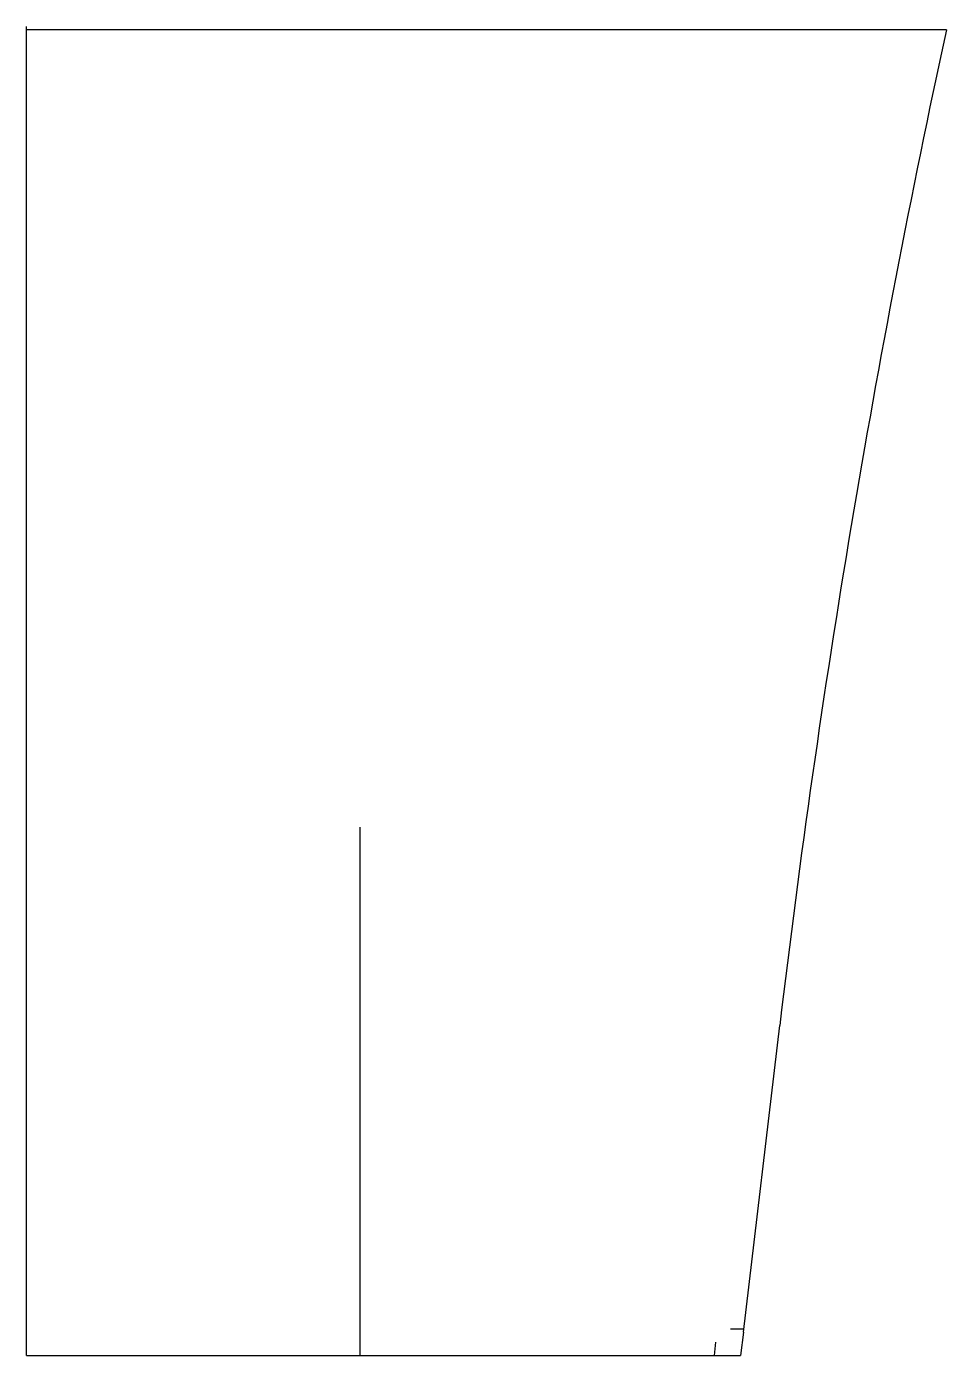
# Model space of a CAD drawing. Header units: millimetres. Extents: x 2388 to 2609, y 1372 to 1692.
import ezdxf

# ---------------------------------------------------------------- set-up
doc = ezdxf.new("R2010")
doc.units = ezdxf.units.MM
doc.layers.add('2_CUT_LINE', color=7, linetype='Continuous')

msp = doc.modelspace()

# ---------------------------------------------------------------- linework, layer by layer
at = {"layer": '2_CUT_LINE', "color": 5, "linetype": 'CONTINUOUS', "lineweight": 25, "true_color": 0x2465d8}
for p, q in [((2387.6, 1371.6), (2387.6, 1691.76)), ((2609.32, 1691), (2387.6, 1691)), ((2467.99, 1371.6), (2467.99, 1498.89)), ((2560.37, 1377.2), (2569.15, 1451.12)), ((2560.46, 1377.95), (2557.29, 1377.95)), ((2560.37, 1377.2), (2559.71, 1371.6)), ((2553.41, 1371.6), (2553.74, 1374.76)), ((2387.6, 1371.6), (2553.41, 1371.6)), ((2553.41, 1371.6), (2559.71, 1371.6))]:
    msp.add_line(p, q, dxfattribs=at)
msp.add_arc((5097.32, 1151.02), 2545.92, 167.75462, 173.23035, dxfattribs=at)

doc.saveas('drawing.dxf')
